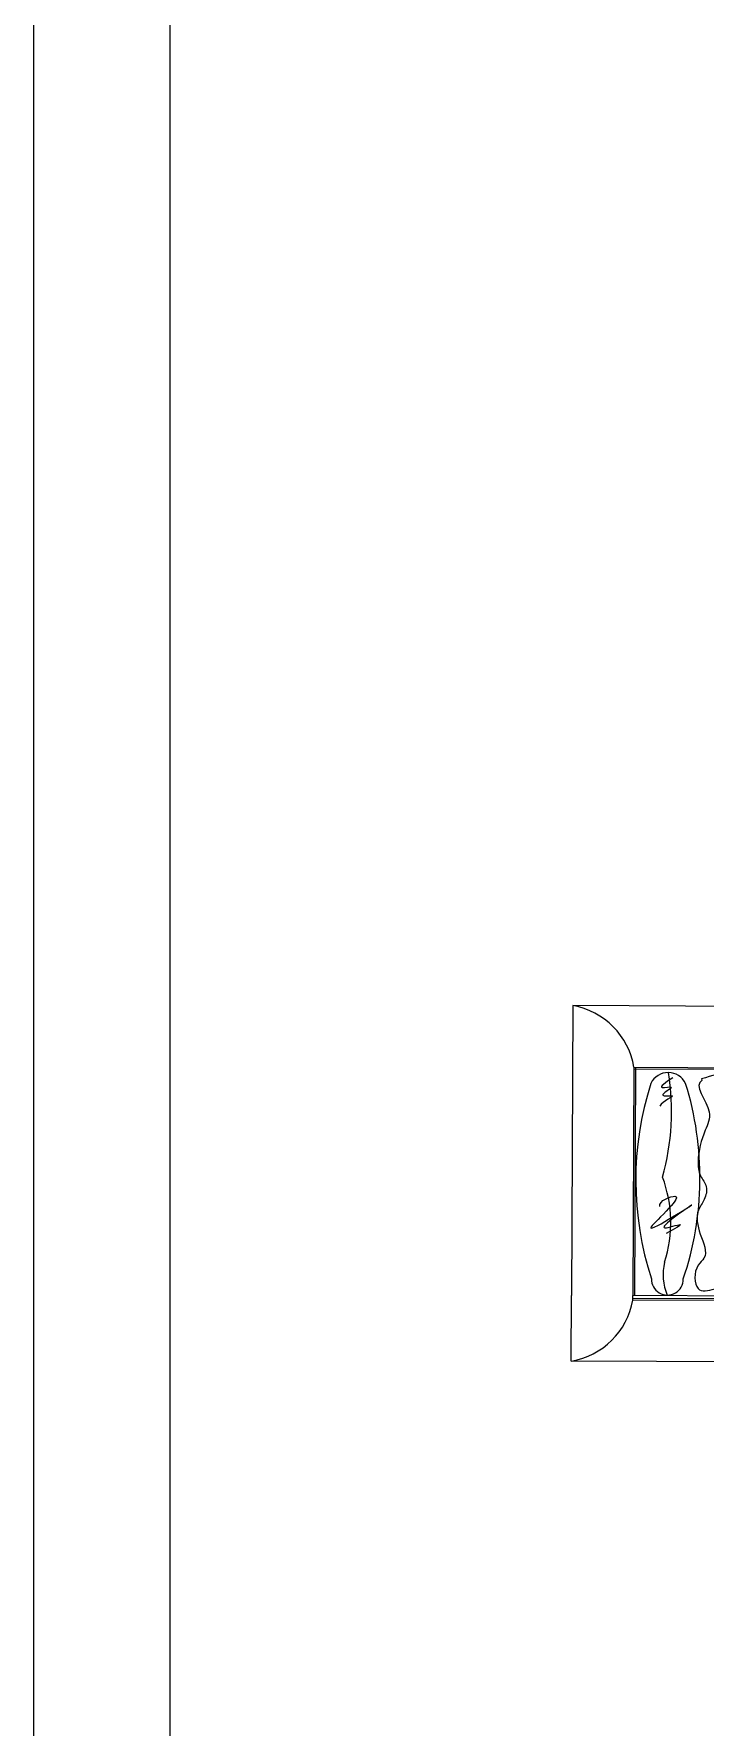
# Model space of a CAD drawing. Header units: inches. Extents: x 4.9 to 47.4, y 12.3 to 37.1.
# Drawn here: x 4.942 to 6.606, y 27.818 to 32.02 of the extents above; entities that cross this region are included whole.
import ezdxf

# ---------------------------------------------------------------- set-up
doc = ezdxf.new("R2010")
doc.units = ezdxf.units.IN
doc.header["$MEASUREMENT"] = 0
for name, color, linetype in [('02', 2, 'Continuous'), ('4', 4, 'Continuous'), ('kadrbm', 4, 'Continuous')]:
    doc.layers.add(name, color=color, linetype=linetype)

# ---------------------------------------------------------------- blocks, each defined once
blk = doc.blocks.new('kadrbm')
at = {"layer": 'kadrbm', "color": 4}
blk.add_lwpolyline([(0, 0), (0, 24.7972), (21, 24.7972), (21, 0), (0, 0)], close=True, dxfattribs=at)
blk.add_lwpolyline([(20.6631, 0.3257), (20.6631, 24.4603), (0.3369, 24.4603), (0.3369, 0.3257), (20.6631, 0.3257)], dxfattribs=at)

msp = doc.modelspace()

# ---------------------------------------------------------------- linework, layer by layer
at = {"layer": '02'}
for p, q in [((6.4341, 29.4557), (6.4314, 28.8888)), ((6.43, 29.4517), (6.9705, 29.4491)), ((6.5994, 29.4233), (6.5983, 29.4266)), ((6.4273, 28.8778), (6.4274, 28.8888)), ((7.1257, 28.8786), (6.4273, 28.8819)), ((6.4274, 28.8899), (7.1257, 28.8866))]:
    msp.add_line(p, q, dxfattribs=at)
for centre, radius, start, end in [((6.2452, 29.4241), 0.1875, 9.723, 79.7369), ((7.2213, 29.175), 0.7869, 162.1968, 198.094), ((6.515, 29.3946), 0.0478, 25.5107, 153.9492), ((5.9191, 29.3454), 0.604, 344.4087, 9.2469), ((5.8067, 29.1817), 0.7869, 341.3659, 17.2631), ((6.2021, 29.0706), 0.3192, 341.982, 20.6272), ((6.6342, 28.9417), 0.132, 166.8152, 202.9414), ((6.5128, 28.9298), 0.0395, 178.8123, 0.6476), ((6.2428, 28.9112), 0.1875, 279.723, 349.7369)]:
    msp.add_arc(centre, radius, start, end, dxfattribs=at)
for points, knots in [([(6.5261, 29.4294), (6.5087, 29.4176), (6.4804, 29.3984), (6.542, 29.4132), (6.4803, 29.3796), (6.5508, 29.3905), (6.4999, 29.3713), (6.4941, 29.3593)], [0, 0, 0, 0, 35.640671, 57.943524, 86.9575, 110.431016, 150.344528, 150.344528, 150.344528, 150.344528]), ([(6.5994, 29.4233), (6.5753, 29.4114), (6.6314, 29.3521), (6.6008, 29.2896), (6.5863, 29.2369), (6.5907, 29.1867), (6.6143, 29.1601), (6.6064, 29.1269), (6.5811, 29.0938), (6.591, 29.042), (6.6171, 28.9888), (6.5775, 28.9585), (6.5795, 28.8686), (6.671, 28.9345), (6.7314, 28.8921), (6.7916, 28.9066), (6.854, 28.9261), (6.9043, 28.8811), (6.9438, 28.9258), (6.9868, 28.8878), (7.0282, 28.9269), (7.0744, 28.9049), (7.1327, 28.8885), (7.1511, 28.9462), (7.1233, 28.9917), (7.1252, 29.0542), (7.1662, 29.1152), (7.1069, 29.1634), (7.1461, 29.2059), (7.1406, 29.245), (7.107, 29.2675), (7.1379, 29.2878), (7.1578, 29.3192), (7.1185, 29.3323), (7.1322, 29.3649), (7.1516, 29.389), (7.1516, 29.4479), (7.0945, 29.4417), (7.0542, 29.423), (7.0012, 29.4421), (6.9493, 29.4171), (6.898, 29.4455), (6.8695, 29.3994), (6.8293, 29.4427), (6.781, 29.4341), (6.733, 29.3983), (6.6715, 29.4514), (6.6227, 29.4349), (6.5978, 29.4265)], [0, 0, 0, 0, 80.476792, 127.028477, 205.970871, 242.667903, 272.908163, 304.698303, 334.938564, 394.856788, 455.329864, 477.676434, 535.836643, 630.849627, 674.122729, 745.18174, 803.717575, 864.42899, 896.812066, 946.79791, 987.689328, 1035.80953, 1092.520967, 1132.815029, 1180.547511, 1248.157431, 1312.970893, 1366.422965, 1418.132287, 1450.193655, 1478.187246, 1508.389945, 1535.844751, 1566.976582, 1589.483314, 1623.238063, 1669.066729, 1719.497485, 1753.848352, 1805.967646, 1872.327845, 1918.184914, 1944.963272, 1998.714383, 2038.162167, 2087.522468, 2159.14909, 2233.889553, 2233.889553, 2233.889553, 2233.889553]), ([(6.4941, 29.1098), (6.4905, 29.1245), (6.5902, 29.1633), (6.3766, 28.9864), (6.6658, 29.1738), (6.4564, 29.0363), (6.5671, 29.0749), (6.5295, 29.0538), (6.5102, 29.0429)], [0, 0, 0, 0, 45.5112, 144.174364, 259.606462, 346.041331, 384.437973, 425.070612, 425.070612, 425.070612, 425.070612])]:
    msp.add_open_spline(points, degree=3, knots=knots, dxfattribs=at)
at = {"layer": '4'}
for p, q in [((6.2786, 29.6086), (6.2752, 28.8896)), ((6.9973, 29.6052), (6.2786, 29.6086)), ((6.43, 29.4557), (6.4274, 28.8888)), ((6.43, 29.4557), (6.9705, 29.4532)), ((6.2744, 28.7264), (6.2752, 28.8896)), ((7.1257, 28.8745), (6.4273, 28.8778)), ((6.9931, 28.723), (6.2744, 28.7264))]:
    msp.add_line(p, q, dxfattribs=at)

# ---------------------------------------------------------------- block references
at = {"layer": 'kadrbm'}
msp.add_blockref('kadrbm', (4.942, 12.2779), dxfattribs=at)

doc.saveas('drawing.dxf')
